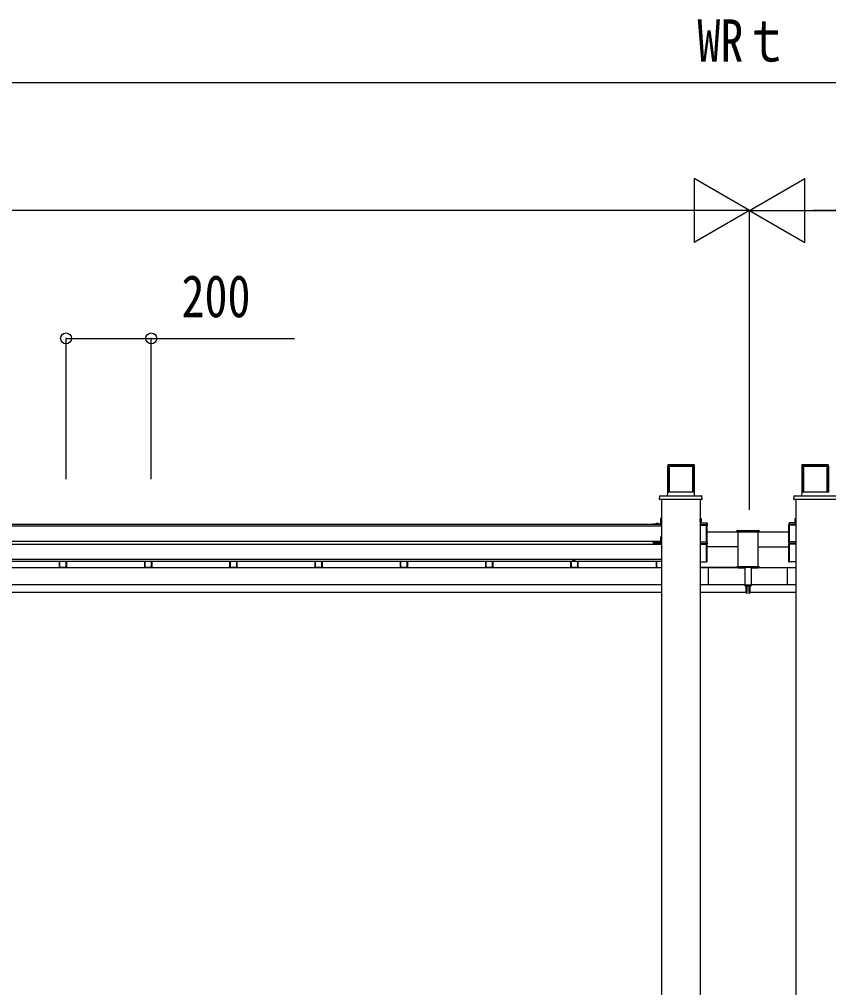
# Model space of a CAD drawing. Units: millimetres, scale not verified. Extents: x -12615 to 12615, y -8909 to 8911.
# Drawn here: x -8379 to -6480, y -3202 to -929 of the extents above; entities that cross this region are included whole.
import ezdxf
from ezdxf.enums import TextEntityAlignment as Align

# ---------------------------------------------------------------- set-up
doc = ezdxf.new("R2010")
doc.units = ezdxf.units.MM
doc.header["$LTSCALE"] = 50
doc.layers.add('0-5_YKK_A1', color=4, linetype='Continuous')
doc.layers.add('0-6_YKK_D', color=6, linetype='Continuous')
doc.styles.add('ＭＳ ゴシック', font='')
doc.styles.get('ＭＳ ゴシック').set_extended_font_data('MS Gothic')

msp = doc.modelspace()

# ---------------------------------------------------------------- linework, layer by layer
at = {"layer": '0-5_YKK_A1'}
for p, q in [((-6857.68, -1975.03), (-6858.03, -1980.65)), ((-6796.4, -1974.56), (-6857.18, -1974.56)), ((-6855.26, -1976.56), (-6855.52, -1980.65)), ((-6855.26, -1976.56), (-6798.32, -1976.56)), ((-6798.32, -1976.56), (-6798.06, -1980.65)), ((-6795.9, -1975.03), (-6795.55, -1980.65)), ((-6542.68, -1975.03), (-6543.03, -1980.65)), ((-6481.4, -1974.56), (-6542.18, -1974.56)), ((-6540.26, -1976.56), (-6540.52, -1980.65)), ((-6540.26, -1976.56), (-6483.32, -1976.56)), ((-6483.32, -1976.56), (-6483.06, -1980.65)), ((-6480.9, -1975.03), (-6480.55, -1980.65)), ((-6858.04, -1981), (-6858.04, -2039.08)), ((-6855.53, -1981), (-6855.53, -2038.83)), ((-6854.29, -1978.58), (-6854.29, -2038.83)), ((-6853.29, -1977.63), (-6800.29, -1977.63)), ((-6799.29, -1978.58), (-6799.29, -2038.83)), ((-6798.05, -1981), (-6798.05, -2038.83)), ((-6795.54, -1981), (-6795.54, -2039.08)), ((-6543.04, -1981), (-6543.04, -2039.08)), ((-6540.53, -1981), (-6540.53, -2038.83)), ((-6539.29, -1978.58), (-6539.29, -2038.83)), ((-6538.29, -1977.63), (-6485.29, -1977.63)), ((-6484.29, -1978.58), (-6484.29, -2038.83)), ((-6483.05, -1981), (-6483.05, -2038.83)), ((-6480.54, -1981), (-6480.54, -2039.08)), ((-6858.38, -2039.77), (-6858.85, -2047.4)), ((-6796.2, -2038.83), (-6857.38, -2038.83)), ((-6796.2, -2038.83), (-6857.38, -2038.83)), ((-6857.38, -2038.83), (-6857.38, -2038.83)), ((-6796.2, -2038.83), (-6796.2, -2038.83)), ((-6794.73, -2047.4), (-6795.2, -2039.77)), ((-6543.38, -2039.77), (-6543.85, -2047.4)), ((-6481.2, -2038.83), (-6542.38, -2038.83)), ((-6481.2, -2038.83), (-6542.38, -2038.83)), ((-6542.38, -2038.83), (-6542.38, -2038.83)), ((-6481.2, -2038.83), (-6481.2, -2038.83)), ((-6876.68, -2055.68), (-6876.23, -2048.34)), ((-6875.55, -2056.24), (-6876.18, -2056.24)), ((-6778.04, -2056.24), (-6875.55, -2056.24)), ((-6875.22, -2047.4), (-6874.6, -2047.4)), ((-6871.99, -2056.24), (-6871.99, -5324.4)), ((-6781.59, -2056.24), (-6781.59, -5324.4)), ((-6777.4, -2056.24), (-6778.04, -2056.24)), ((-6776.9, -2055.68), (-6777.36, -2048.34)), ((-6561.68, -2055.68), (-6561.23, -2048.34)), ((-6560.55, -2056.24), (-6561.18, -2056.24)), ((-6463.04, -2056.24), (-6560.55, -2056.24)), ((-6560.22, -2047.4), (-6559.6, -2047.4)), ((-6556.99, -2056.24), (-6556.99, -5324.4)), ((-6883.84, -2112.6), (-6883.84, -2112.64)), ((-6882.14, -2112.12), (-6882.14, -2112.09)), ((-6882.14, -2112.12), (-6882.14, -2112.73)), ((-6881.44, -2112.12), (-6881.44, -2112.09)), ((-6881.44, -2112.73), (-6881.44, -2112.12)), ((-6879.74, -2112.64), (-6879.74, -2112.6)), ((-6874.29, -2102.47), (-6874.29, -2103.73)), ((-6874.29, -2103.73), (-6874.29, -2113.25)), ((-6874.16, -2100.48), (-6873.29, -2100.48)), ((-6781.59, -2100.48), (-6779.42, -2100.48)), ((-6781.35, -2102.54), (-6781.59, -2102.54)), ((-6781.35, -2108.03), (-6781.59, -2108.03)), ((-6781.35, -2102.54), (-6780.92, -2102.48)), ((-6781.09, -2111.03), (-6766.59, -2111.03)), ((-6781.09, -2116.24), (-6781.09, -2111.03)), ((-6778.92, -2100.97), (-6778.92, -2108.4)), ((-6765.09, -2112.52), (-6765.09, -2116.24)), ((-6573.49, -2112.52), (-6573.49, -2116.24)), ((-6557.49, -2111.03), (-6571.99, -2111.03)), ((-6559.16, -2100.48), (-6556.99, -2100.48)), ((-6557.49, -2116.24), (-6557.49, -2111.03)), ((-6556.99, -2108.03), (-6557.23, -2108.03)), ((-10069.59, -2118.21), (-6871.99, -2118.21)), ((-10068.79, -2114.07), (-6872.79, -2114.07)), ((-10068.79, -2114.07), (-6872.79, -2114.07)), ((-6781.09, -2114.74), (-6766.59, -2114.74)), ((-6781.09, -2116.24), (-6766.89, -2116.24)), ((-6766.59, -2116.54), (-6766.59, -2116.51)), ((-6766.59, -2155.5), (-6766.59, -2116.54)), ((-6765.29, -2131.92), (-6671.29, -2131.92)), ((-6765.29, -2131.92), (-6671.29, -2131.92)), ((-6765.09, -2158.18), (-6765.09, -2116.24)), ((-6642.79, -2129.92), (-6695.79, -2129.92)), ((-6695.79, -2131.92), (-6695.79, -2129.92)), ((-6692.79, -2132.18), (-6645.79, -2132.18)), ((-6692.79, -2213.87), (-6692.79, -2132.18)), ((-6671.29, -2131.92), (-6671.29, -2132.14)), ((-6671.29, -2131.92), (-6671.29, -2131.92)), ((-6671.29, -2132.14), (-6671.29, -2132.18)), ((-6667.29, -2131.92), (-6573.29, -2131.92)), ((-6667.29, -2131.92), (-6667.29, -2132.14)), ((-6667.29, -2131.92), (-6667.29, -2131.92)), ((-6667.29, -2131.92), (-6573.29, -2131.92)), ((-6667.29, -2132.14), (-6667.29, -2132.18)), ((-6645.79, -2213.87), (-6645.79, -2132.18)), ((-6642.79, -2129.92), (-6642.79, -2131.92)), ((-6573.49, -2158.18), (-6573.49, -2116.24)), ((-6557.49, -2114.74), (-6571.99, -2114.74)), ((-6571.99, -2116.54), (-6571.99, -2116.51)), ((-6571.99, -2155.5), (-6571.99, -2116.54)), ((-6557.49, -2116.24), (-6571.69, -2116.24)), ((-10069.59, -2153.66), (-6871.99, -2153.66)), ((-6883.4, -2157.99), (-6891.79, -2157.99)), ((-6883.84, -2155.58), (-6883.84, -2155.62)), ((-6883.84, -2158.2), (-6883.84, -2158.24)), ((-6882.14, -2155.1), (-6882.14, -2155.06)), ((-6882.14, -2155.1), (-6882.14, -2155.71)), ((-6882.14, -2157.72), (-6882.14, -2157.68)), ((-6882.14, -2157.72), (-6882.14, -2158.33)), ((-6881.44, -2157.99), (-6882.14, -2157.99)), ((-6881.44, -2155.1), (-6881.44, -2155.06)), ((-6881.44, -2155.71), (-6881.44, -2155.1)), ((-6881.44, -2157.72), (-6881.44, -2157.68)), ((-6881.44, -2158.33), (-6881.44, -2157.72)), ((-6874.79, -2157.99), (-6880.18, -2157.99)), ((-6879.74, -2155.62), (-6879.74, -2155.58)), ((-6879.74, -2158.24), (-6879.74, -2158.2)), ((-6879.44, -2155.76), (-6874.29, -2155.76)), ((-6878.69, -2156.42), (-6874.33, -2156.42)), ((-6874.79, -2156.73), (-6874.79, -2157.99)), ((-6874.29, -2145.45), (-6874.29, -2146.7)), ((-6874.29, -2146.7), (-6874.29, -2157.49)), ((-6873.66, -2158.88), (-6871.99, -2158.88)), ((-6873.66, -2158.88), (-6871.99, -2158.88)), ((-6873.61, -2158.83), (-6871.99, -2158.83)), ((-6872.86, -2157.57), (-6871.99, -2157.57)), ((-6872.86, -2157.57), (-6871.99, -2157.57)), ((-6872.85, -2157.53), (-6871.99, -2157.53)), ((-6872.79, -2156.99), (-6872.79, -2146.2)), ((-6872.79, -2153.66), (-6871.99, -2153.66)), ((-6872.79, -2155.76), (-6871.99, -2155.76)), ((-6872.79, -2156.42), (-6871.99, -2156.42)), ((-6872.79, -2156.94), (-6871.99, -2156.94)), ((-6872.79, -2157.05), (-6871.99, -2157.05)), ((-6872.79, -2157.05), (-6871.99, -2157.05)), ((-6872.29, -2145.71), (-6871.99, -2145.71)), ((-6781.09, -2155.5), (-6766.59, -2155.5)), ((-6781.09, -2160.72), (-6781.09, -2155.5)), ((-6765.09, -2157), (-6765.09, -2160.72)), ((-6573.49, -2157), (-6573.49, -2160.72)), ((-6557.49, -2155.5), (-6571.99, -2155.5)), ((-6557.49, -2160.72), (-6557.49, -2155.5)), ((-10069.59, -2161.19), (-6871.99, -2161.19)), ((-6885.52, -2159.94), (-6885.52, -2159.94)), ((-6878.33, -2159.49), (-6875.29, -2159.49)), ((-6878.22, -2160.14), (-6871.99, -2160.14)), ((-6878.22, -2160.19), (-6871.99, -2160.19)), ((-6878.22, -2160.19), (-6871.99, -2160.19)), ((-6781.09, -2159.22), (-6766.59, -2159.22)), ((-6781.09, -2160.72), (-6766.89, -2160.72)), ((-6766.59, -2161.02), (-6766.59, -2160.99)), ((-6766.59, -2202.66), (-6766.59, -2161.02)), ((-6692.79, -2167.4), (-6765.29, -2167.4)), ((-6765.09, -2202.66), (-6765.09, -2160.72)), ((-6645.79, -2167.4), (-6573.29, -2167.4)), ((-6573.49, -2202.66), (-6573.49, -2160.72)), ((-6557.49, -2159.22), (-6571.99, -2159.22)), ((-6571.99, -2161.02), (-6571.99, -2160.99)), ((-6571.99, -2202.66), (-6571.99, -2161.02)), ((-6557.49, -2160.72), (-6571.69, -2160.72)), ((-10069.59, -2196.64), (-6871.99, -2196.64)), ((-6871.99, -2201.4), (-10069.59, -2201.4)), ((-8284.79, -2215.87), (-8284.79, -2201.4)), ((-8283.79, -2215.39), (-8283.79, -2201.4)), ((-8268.79, -2215.39), (-8268.79, -2201.4)), ((-8267.79, -2215.87), (-8267.79, -2201.4)), ((-8267.49, -2215.87), (-8267.49, -2201.4)), ((-8084.79, -2215.87), (-8084.79, -2201.4)), ((-8083.79, -2215.39), (-8083.79, -2201.4)), ((-8068.79, -2215.39), (-8068.79, -2201.4)), ((-8067.79, -2215.87), (-8067.79, -2201.4)), ((-8067.49, -2215.87), (-8067.49, -2201.4)), ((-7884.79, -2215.87), (-7884.79, -2201.4)), ((-7883.79, -2215.39), (-7883.79, -2201.4)), ((-7868.79, -2215.39), (-7868.79, -2201.4)), ((-7867.79, -2215.87), (-7867.79, -2201.4)), ((-7867.49, -2215.87), (-7867.49, -2201.4)), ((-7684.79, -2215.87), (-7684.79, -2201.4)), ((-7683.79, -2215.39), (-7683.79, -2201.4)), ((-7668.79, -2215.39), (-7668.79, -2201.4)), ((-7667.79, -2215.87), (-7667.79, -2201.4)), ((-7667.49, -2215.87), (-7667.49, -2201.4)), ((-7484.79, -2215.87), (-7484.79, -2201.4)), ((-7483.79, -2215.39), (-7483.79, -2201.4)), ((-7468.79, -2215.39), (-7468.79, -2201.4)), ((-7467.79, -2215.87), (-7467.79, -2201.4)), ((-7467.49, -2215.87), (-7467.49, -2201.4)), ((-7284.79, -2215.87), (-7284.79, -2201.4)), ((-7283.79, -2215.39), (-7283.79, -2201.4)), ((-7268.79, -2215.39), (-7268.79, -2201.4)), ((-7267.79, -2215.87), (-7267.79, -2201.4)), ((-7267.49, -2215.87), (-7267.49, -2201.4)), ((-7084.79, -2215.87), (-7084.79, -2201.4)), ((-7083.79, -2215.39), (-7083.79, -2201.4)), ((-7068.79, -2215.39), (-7068.79, -2201.4)), ((-7067.79, -2215.87), (-7067.79, -2201.4)), ((-7067.49, -2215.87), (-7067.49, -2201.4)), ((-6884.79, -2201.4), (-6884.79, -2215.87)), ((-6883.79, -2201.4), (-6883.79, -2215.87)), ((-6782.09, -2202.66), (-6766.79, -2202.66)), ((-6765.09, -2202.66), (-6766.59, -2202.66)), ((-6573.49, -2202.66), (-6571.99, -2202.66)), ((-6556.49, -2202.66), (-6571.79, -2202.66)), ((-10069.59, -2215.87), (-6871.99, -2215.87)), ((-10069.59, -2215.87), (-6871.99, -2215.87)), ((-8283.79, -2215.39), (-8268.79, -2215.39)), ((-8083.79, -2215.39), (-8068.79, -2215.39)), ((-7883.79, -2215.39), (-7868.79, -2215.39)), ((-7683.79, -2215.39), (-7668.79, -2215.39)), ((-7483.79, -2215.39), (-7468.79, -2215.39)), ((-7283.79, -2215.39), (-7268.79, -2215.39)), ((-7083.79, -2215.39), (-7068.79, -2215.39)), ((-6781.59, -2215.87), (-6692.79, -2215.87)), ((-6692.79, -2215.87), (-6781.59, -2215.87)), ((-6762.59, -2218.44), (-6761.79, -2218.44)), ((-6762.59, -2218.45), (-6761.79, -2218.45)), ((-6762.59, -2218.82), (-6761.79, -2218.82)), ((-6762.59, -2218.87), (-6761.79, -2218.87)), ((-6762.59, -2218.87), (-6761.79, -2218.87)), ((-6762.59, -2219.3), (-6761.79, -2219.3)), ((-6762.59, -2219.8), (-6761.79, -2219.8)), ((-6761.79, -2216.72), (-6761.79, -2216.5)), ((-6761.79, -2217.24), (-6761.79, -2216.72)), ((-6761.79, -2256.19), (-6761.79, -2217.24)), ((-6642.79, -2213.87), (-6695.79, -2213.87)), ((-6695.79, -2215.87), (-6695.79, -2213.87)), ((-6692.79, -2216.45), (-6692.79, -2215.87)), ((-6692.79, -2216.45), (-6676.79, -2216.45)), ((-6676.79, -2213.87), (-6676.79, -2258.87)), ((-6661.79, -2213.87), (-6661.79, -2258.87)), ((-6661.79, -2216.45), (-6645.79, -2216.45)), ((-6645.79, -2215.87), (-6556.99, -2215.87)), ((-6645.79, -2216.45), (-6645.79, -2215.87)), ((-6645.79, -2215.87), (-6556.99, -2215.87)), ((-6642.79, -2213.87), (-6642.79, -2215.87)), ((-6576.79, -2216.72), (-6576.79, -2216.5)), ((-6576.79, -2217.24), (-6576.79, -2216.72)), ((-6576.79, -2256.19), (-6576.79, -2217.24)), ((-6576.79, -2218.44), (-6575.99, -2218.44)), ((-6576.79, -2218.45), (-6575.99, -2218.45)), ((-6871.99, -2256.66), (-10069.59, -2256.66)), ((-6676.79, -2256.66), (-6781.59, -2256.66)), ((-6761.79, -2256.66), (-6761.79, -2256.19)), ((-6676.79, -2256.87), (-6661.79, -2256.87)), ((-6676.79, -2258.87), (-6661.79, -2258.87)), ((-6671.29, -2275.9), (-6671.29, -2258.87)), ((-6664.79, -2258.87), (-6664.79, -2275.9)), ((-6556.99, -2256.66), (-6661.79, -2256.66)), ((-6576.79, -2256.66), (-6576.79, -2256.19)), ((-6871.99, -2274.37), (-10069.59, -2274.37)), ((-6673.79, -2274.37), (-6781.59, -2274.37)), ((-6556.99, -2274.37), (-6664.79, -2274.37))]:
    msp.add_line(p, q, dxfattribs=at)
for points in [[(-6874.6, -2047.4), (-6778.98, -2047.4), (-6778.36, -2047.4)], [(-6559.6, -2047.4), (-6463.98, -2047.4), (-6463.36, -2047.4)], [(-6874.66, -2100.97), (-6874.66, -2108.4), (-6874.29, -2108.4)], [(-6781.59, -2102.48), (-6780.92, -2102.48), (-6780.92, -2108.4), (-6778.92, -2108.4)], [(-6780.92, -2108.4), (-6781.35, -2108.03), (-6781.35, -2102.54)], [(-6559.66, -2100.97), (-6559.66, -2108.4), (-6557.66, -2108.4), (-6557.23, -2108.03)], [(-6874.79, -2113.75), (-6891.79, -2113.75), (-6891.79, -2114.07)], [(-6642.79, -2131.92), (-6661.79, -2131.92), (-6676.79, -2131.92), (-6695.79, -2131.92)], [(-6874.79, -2156.73), (-6891.79, -2156.73), (-6891.79, -2157.99)], [(-6891.79, -2157.99), (-6891.79, -2159.49), (-6885.25, -2159.49)], [(-6878.06, -2159.94), (-6878.06, -2159.94), (-6878.24, -2160), (-6878.77, -2160.06), (-6879.6, -2160.1), (-6880.64, -2160.13), (-6881.79, -2160.14), (-6882.94, -2160.13), (-6883.98, -2160.1), (-6884.81, -2160.06), (-6885.34, -2160), (-6885.52, -2159.94)], [(-6885.39, -2160.17), (-6885.21, -2160.11), (-6884.77, -2160.06)], [(-6878.86, -2160.06), (-6878.37, -2160.11), (-6878.19, -2160.17), (-6878.37, -2160.23), (-6878.88, -2160.28), (-6879.68, -2160.32), (-6880.68, -2160.35), (-6881.79, -2160.36), (-6882.9, -2160.35), (-6883.9, -2160.32), (-6884.7, -2160.28), (-6885.21, -2160.23), (-6885.39, -2160.17)], [(-6761.79, -2216.5), (-6761.79, -2216.5), (-6761.79, -2215.87), (-6761.79, -2215.87)], [(-6642.79, -2215.87), (-6661.79, -2215.87), (-6676.79, -2215.87), (-6695.79, -2215.87)], [(-6576.79, -2216.5), (-6576.79, -2216.5), (-6576.79, -2215.87), (-6576.79, -2215.87)], [(-6671.29, -2275.9), (-6673.79, -2275.9), (-6673.79, -2258.87)], [(-6667.29, -2258.87), (-6667.29, -2275.9), (-6664.79, -2275.9)]]:
    msp.add_lwpolyline(points, dxfattribs=at)
for points in [[(-6887.29, -2157.36), (-6887.4, -2157.39), (-6887.73, -2157.42), (-6888.22, -2157.43), (-6888.79, -2157.44), (-6889.36, -2157.43), (-6889.85, -2157.42), (-6890.18, -2157.39), (-6890.29, -2157.36), (-6890.18, -2157.33), (-6889.85, -2157.31), (-6889.36, -2157.29), (-6888.79, -2157.28), (-6888.22, -2157.29), (-6887.73, -2157.31), (-6887.4, -2157.33)], [(-6879.69, -2157.36), (-6879.85, -2157.4), (-6880.31, -2157.44), (-6880.99, -2157.46), (-6881.79, -2157.47), (-6882.59, -2157.46), (-6883.28, -2157.44), (-6883.73, -2157.4), (-6883.89, -2157.36), (-6883.73, -2157.32), (-6883.28, -2157.28), (-6882.59, -2157.26), (-6881.79, -2157.25), (-6880.99, -2157.26), (-6880.31, -2157.28), (-6879.85, -2157.32)], [(-7077.89, -2198.91), (-7078.88, -2198.92), (-7079.74, -2198.95), (-7080.35, -2198.99), (-7080.63, -2199.04), (-7080.54, -2199.1), (-7080.09, -2199.14), (-7079.34, -2199.18), (-7078.4, -2199.2), (-7077.39, -2199.2), (-7076.44, -2199.18), (-7075.7, -2199.14), (-7075.25, -2199.1), (-7075.15, -2199.04), (-7075.43, -2198.99), (-7076.04, -2198.95), (-7076.9, -2198.92)]]:
    msp.add_lwpolyline(points, close=True, dxfattribs=at)
for centre, radius, start, end in [((-6857.38, -2039.83), 1, 90, 176.48397), ((-6857.38, -2039.83), 0.999, 89.96394, 176.45762), ((-6796.2, -2039.83), 1, 3.51603, 90), ((-6796.2, -2039.83), 0.999, 3.54238, 90.03606), ((-6542.38, -2039.83), 1, 90, 176.48397), ((-6542.38, -2039.83), 0.999, 89.96394, 176.45762), ((-6481.2, -2039.83), 1, 3.51603, 90), ((-6481.2, -2039.83), 0.999, 3.54238, 90.03606), ((-6881.79, -2116.27), 4.2, 119.21546, 143.21111), ((-6881.79, -2116.26), 4.19, 94.78865, 119.29157), ((-6881.79, -2116.3), 4.19, 94.78865, 119.29157), ((-6881.79, -2116.17), 3.67, 84.52859, 95.47141), ((-6881.79, -2116.39), 3.67, 84.52859, 95.47141), ((-6881.79, -2116.26), 4.19, 60.70843, 85.21135), ((-6881.79, -2116.3), 4.19, 60.70843, 85.21135), ((-6881.79, -2116.27), 4.2, 36.78889, 60.78454), ((-6874.79, -2113.25), 0.5, 269.96074, 359.96069), ((-6871.79, -2102.47), 2.5, 94.54738, 179.96283), ((-6781.31, -2120.21), 7.68, 88.38919, 92.11817), ((-6766.59, -2112.53), 1.5, 0.03931, 90.03926), ((-6571.99, -2112.53), 1.5, 89.96074, 179.96069), ((-6557.27, -2120.21), 7.68, 87.88183, 91.61081), ((-6781.31, -2108.56), 7.68, 267.88183, 271.61081), ((-6766.89, -2116.54), 0.3, 0.03931, 90.03926), ((-6766.59, -2116.24), 1.5, 0.03931, 90.03926), ((-6571.99, -2116.24), 1.5, 89.96074, 179.96069), ((-6571.69, -2116.54), 0.3, 89.96074, 179.96069), ((-6557.27, -2108.56), 7.68, 268.38919, 272.11817), ((-6881.79, -2161.86), 4.2, 119.21546, 152.67848), ((-6881.79, -2159.25), 4.2, 119.21546, 143.21111), ((-6881.79, -2159.24), 4.19, 94.78865, 119.29157), ((-6881.79, -2159.28), 4.19, 94.78865, 119.29157), ((-6881.79, -2161.86), 4.19, 94.78865, 119.29157), ((-6881.79, -2161.89), 4.19, 94.78865, 119.29157), ((-6881.79, -2159.15), 3.67, 84.52859, 95.47141), ((-6881.79, -2159.37), 3.67, 84.52859, 95.47141), ((-6881.79, -2161.77), 3.67, 84.52859, 95.47141), ((-6881.79, -2161.98), 3.67, 84.52859, 95.47141), ((-6881.79, -2159.24), 4.19, 60.70843, 85.21135), ((-6881.79, -2159.28), 4.19, 60.70843, 85.21135), ((-6881.79, -2161.86), 4.19, 60.70843, 85.21135), ((-6881.79, -2161.89), 4.19, 60.70843, 85.21135), ((-6881.79, -2159.25), 4.2, 36.78889, 60.78454), ((-6881.79, -2161.86), 4.2, 27.32152, 60.78454), ((-6875.29, -2156.99), 2.5, 269.96074, 359.96069), ((-6874.79, -2156.23), 0.5, 269.96074, 359.96069), ((-6874.79, -2157.49), 0.5, 269.96074, 359.96069), ((-6871.79, -2145.45), 2.5, 94.54738, 179.96283), ((-6871.79, -2146.71), 2.5, 94.54738, 179.96283), ((-6872.29, -2146.21), 0.5, 89.96074, 179.96069), ((-6766.59, -2157), 1.5, 0.03931, 90.03926), ((-6571.99, -2157), 1.5, 89.96074, 179.96069), ((-6766.89, -2161.02), 0.3, 0.03931, 90.03926), ((-6766.59, -2160.72), 1.5, 0.03931, 90.03926), ((-6571.99, -2160.72), 1.5, 89.96074, 179.96069), ((-6571.69, -2161.02), 0.3, 89.96074, 179.96069), ((-6781.31, -2194.97), 7.68, 267.88183, 270.11928), ((-6557.27, -2194.97), 7.68, 269.88072, 272.11817), ((-8283.79, -2216.39), 1, 89.98303, 148.55407), ((-8268.79, -2216.39), 1, 31.44593, 90.01697), ((-8083.79, -2216.39), 1, 89.98303, 148.55407), ((-8068.79, -2216.39), 1, 31.44593, 90.01697), ((-7883.79, -2216.39), 1, 89.98303, 148.55407), ((-7868.79, -2216.39), 1, 31.44593, 90.01697), ((-7683.79, -2216.39), 1, 89.98303, 148.55407), ((-7668.79, -2216.39), 1, 31.44593, 90.01697), ((-7483.79, -2216.39), 1, 89.98303, 148.55407), ((-7468.79, -2216.39), 1, 31.44593, 90.01697), ((-7283.79, -2216.39), 1, 89.98303, 148.55407), ((-7268.79, -2216.39), 1, 31.44593, 90.01697), ((-7083.79, -2216.39), 1, 89.98303, 148.55407), ((-7068.79, -2216.39), 1, 31.44593, 90.01697)]:
    msp.add_arc(centre, radius, start, end, dxfattribs=at)
for centre, major_axis, ratio, start_param, end_param in [((-6857.18, -1975.06), (-0.407, 0.293), 0.996273, 5.3376209, 6.843095), ((-6796.4, -1975.06), (-0.407, -0.293), 0.996273, 2.5816829, 4.087157), ((-6542.18, -1975.06), (-0.407, 0.293), 0.996273, 5.3376209, 6.843095), ((-6481.4, -1975.06), (-0.407, -0.293), 0.996273, 2.5816829, 4.087157), ((-6858, -1980.62), (0.033, 0.5), 0.058294, 1.6269593, 2.4123574), ((-6855.49, -1980.62), (0.033, 0.5), 0.058294, 1.6269593, 2.4123574), ((-6853.29, -1978.58), (-1, 0), 0.946294, 4.712389, 6.2831853), ((-6800.29, -1978.58), (-1, 0), 0.946294, 3.1415927, 4.712389), ((-6798.09, -1980.62), (-0.033, 0.5), 0.058294, 3.8708279, 4.6562261), ((-6795.58, -1980.62), (-0.033, 0.5), 0.058294, 3.8708279, 4.6562261), ((-6543, -1980.62), (0.033, 0.5), 0.058294, 1.6269593, 2.4123574), ((-6540.49, -1980.62), (0.033, 0.5), 0.058294, 1.6269593, 2.4123574), ((-6538.29, -1978.58), (-1, 0), 0.946294, 4.712389, 6.2831853), ((-6485.29, -1978.58), (-1, 0), 0.946294, 3.1415927, 4.712389), ((-6483.09, -1980.62), (-0.033, 0.5), 0.058294, 3.8708279, 4.6562261), ((-6480.58, -1980.62), (-0.033, 0.5), 0.058294, 3.8708279, 4.6562261), ((-6876.18, -2055.74), (-0.502, 0), 0.996804, 6.2221826, 7.8539816), ((-6876.68, -2055.74), (0.031, 0.5), 0.003189, 1.4575447, 1.5099884), ((-6875.23, -2048.4), (-0.712, -0.702), 0.999635, 5.3912728, 5.4437165), ((-6875.22, -2048.4), (-1, 0), 0.996804, 4.712389, 6.1697389), ((-6778.36, -2048.4), (-1, 0), 0.996804, 3.2550391, 4.712389), ((-6777.4, -2055.74), (-0.502, 0), 0.996804, 1.5707963, 3.2025954), ((-6778.35, -2048.4), (-0.712, 0.702), 0.999635, 3.9810615, 4.0335052), ((-6776.9, -2055.74), (-0.031, 0.5), 0.003189, 4.7731969, 4.8256406), ((-6561.18, -2055.74), (-0.502, 0), 0.996804, 6.2221826, 7.8539816), ((-6561.68, -2055.74), (0.031, 0.5), 0.003189, 1.4575447, 1.5099884), ((-6560.23, -2048.4), (-0.712, -0.702), 0.999635, 5.3912728, 5.4437165), ((-6560.22, -2048.4), (-1, 0), 0.996804, 4.712389, 6.1697389), ((-6874.16, -2100.98), (0.411, -0.287), 0.996037, 2.1817615, 3.7488309), ((-6779.42, -2100.98), (0.411, 0.287), 0.996037, 5.675947, 7.2430164), ((-6559.16, -2100.98), (0.411, -0.287), 0.996037, 2.1817615, 3.7488309)]:
    msp.add_ellipse(centre, major_axis=major_axis, ratio=ratio, start_param=start_param, end_param=end_param, dxfattribs=at)
at = {"layer": '0-6_YKK_D'}
for p, q in [((-3212.79, -1078), (-10125.7, -1078)), ((-6665.7, -1378), (-6795.61, -1303)), ((-6795.61, -1303), (-6795.61, -1453)), ((-6665.7, -1378), (-6535.8, -1303)), ((-6535.8, -1453), (-6535.8, -1303)), ((-6815.7, -1378), (-10125.79, -1378)), ((-6665.7, -1378), (-6925.51, -1378)), ((-6665.7, -1378), (-6795.61, -1453)), ((-6665.7, -2080.23), (-6665.7, -1377)), ((-6665.7, -2080.23), (-6665.7, -1377)), ((-6665.7, -1378), (-6535.8, -1453)), ((-6665.7, -1378), (-6405.89, -1378)), ((-3212.79, -1378), (-6515.7, -1378)), ((-8269.2, -2008.75), (-8269.2, -1677)), ((-8069.2, -2008.75), (-8069.2, -1677))]:
    msp.add_line(p, q, dxfattribs=at)
msp.add_lwpolyline([(-8269.2, -1678), (-8069.2, -1678), (-7733.4, -1678)], dxfattribs=at)
for centre in [(-8269.2, -1678), (-8069.2, -1678)]:
    msp.add_circle(centre, 12.75, dxfattribs=at)

# ---------------------------------------------------------------- texts
at = {"layer": '0-6_YKK_D', "style": 'ＭＳ ゴシック', "width": 0.8}
for s, p in [('WRｔ', (-6788.05, -1058)), ('200', (-7998.2, -1658))]:
    msp.add_text(s, height=98.97, dxfattribs=at).set_placement(p, align=Align.BOTTOM_LEFT)

doc.saveas('drawing.dxf')
